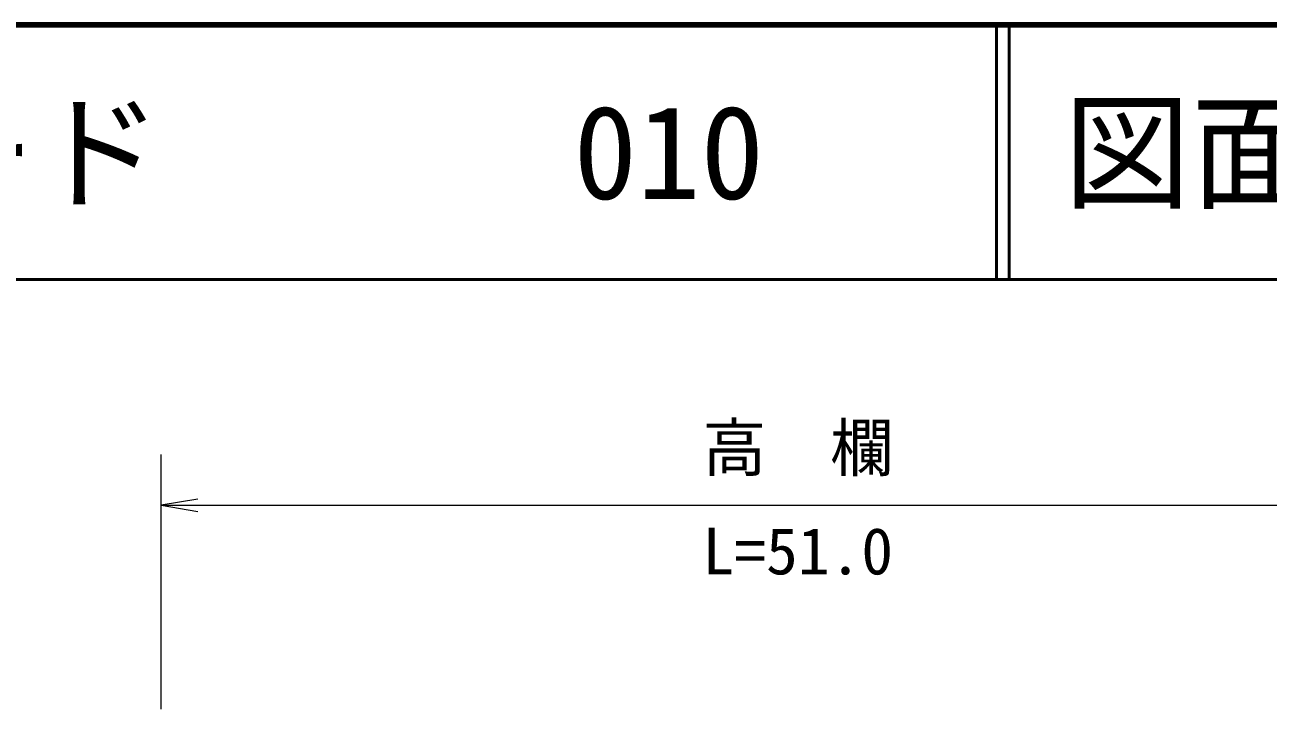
# Model space of a CAD drawing. Units: millimetres, scale not verified. Extents: x 40000 to 680000, y 20000 to 380000.
# Drawn here: x 79602 to 128414, y 353141 to 380000 of the extents above; entities that cross this region are included whole.
import ezdxf
from ezdxf.enums import TextEntityAlignment as Align

# ---------------------------------------------------------------- set-up
doc = ezdxf.new("R2010")
doc.units = ezdxf.units.MM
doc.header["$LTSCALE"] = 1000
for name, color, linetype, lineweight in [('M-STR-STR3', 7, 'Continuous', 13), ('M-TTL', 2, 'Continuous', 140), ('M-TTL-LINE', 7, 'Continuous', 50)]:
    doc.layers.add(name, color=color, linetype=linetype, lineweight=lineweight)
doc.layers.add('M-TTL-TXT', color=7, linetype='Continuous')
doc.styles.add('ＭＳ ゴシック', font='')
doc.styles.get('ＭＳ ゴシック').set_extended_font_data('MS Gothic')

# ---------------------------------------------------------------- blocks, each defined once
blk = doc.blocks.new('open_arrow')
at = {"color": 0, "linetype": 'Continuous', "lineweight": -2}
blk.add_lwpolyline([(7.5, 1.25), (0, 0), (7.5, -1.25)], dxfattribs=at)

msp = doc.modelspace()

# ---------------------------------------------------------------- linework, layer by layer
at = {"layer": 'M-STR-STR3'}
for p, q in [((84949, 353141), (84949, 363141)), ((84949, 361141), (134965, 361141))]:
    msp.add_line(p, q, dxfattribs=at)
at = {"layer": 'M-TTL'}
msp.add_line((680000, 380000), (40000, 380000), dxfattribs=at)
at = {"layer": 'M-TTL-LINE'}
for p, q in [((117750, 380000), (117750, 370000)), ((118250, 380000), (118250, 370000)), ((40000, 370000), (680000, 370000))]:
    msp.add_line(p, q, dxfattribs=at)

# ---------------------------------------------------------------- block references
at = {"layer": 'M-STR-STR3', "xscale": 193, "yscale": 193}
msp.add_blockref('open_arrow', (84949, 361141), dxfattribs=at)

# ---------------------------------------------------------------- texts
at = {"layer": 'M-STR-STR3', "style": 'ＭＳ ゴシック'}
for s, p in [('高\u3000欄', (106207, 361938)), ('L=51.0', (106207, 357879))]:
    msp.add_text(s, height=1833, dxfattribs=at).set_placement(p, align=Align.BOTTOM_LEFT)
at = {"layer": 'M-TTL-TXT', "style": 'ＭＳ ゴシック'}
for s, p in [('路線コード', (60000, 375000)), ('図面コード', (120380, 375000)), ('010', (101142, 375000))]:
    msp.add_text(s, height=3666, dxfattribs=at).set_placement(p, align=Align.MIDDLE_LEFT)

doc.saveas('drawing.dxf')
